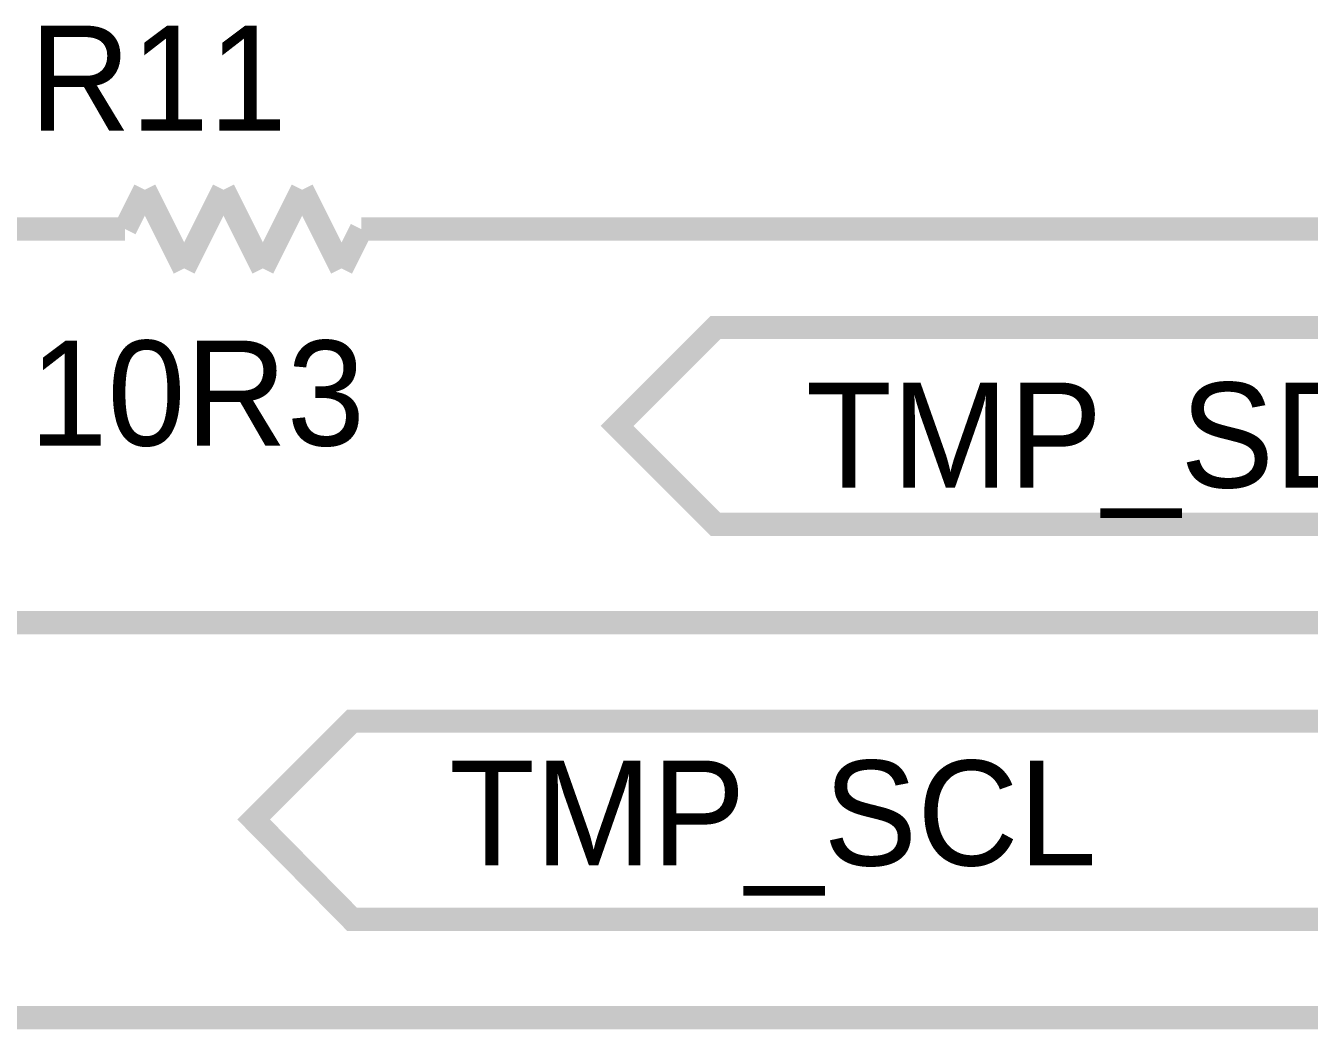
# Model space of a CAD drawing. Header units: inches. Extents: x 0 to 9.5, y -0.01 to 7.51.
# Drawn here: x 1.191 to 1.842, y 1.494 to 2.003 of the extents above; entities that cross this region are included whole.
import ezdxf

# ---------------------------------------------------------------- set-up
doc = ezdxf.new("R2010")
doc.units = ezdxf.units.IN
doc.header["$MEASUREMENT"] = 0
doc.layers.add('Sheet', color=255, linetype='Continuous')

msp = doc.modelspace()

# ---------------------------------------------------------------- linework, layer by layer
at = {"layer": 'Sheet'}
for points in [[(1.2514, 1.91961, 0.0118, 0.0118, 0), (1.24142, 1.89964, 0.0118, 0.0118, 0)], [(1.27137, 1.87966, 0.0118, 0.0118, 0), (1.2514, 1.91961, 0.0118, 0.0118, 0)], [(1.29134, 1.91961, 0.0118, 0.0118, 0), (1.27137, 1.87966, 0.0118, 0.0118, 0)], [(1.31131, 1.87966, 0.0118, 0.0118, 0), (1.29134, 1.91961, 0.0118, 0.0118, 0)], [(1.33128, 1.91961, 0.0118, 0.0118, 0), (1.31131, 1.87966, 0.0118, 0.0118, 0)], [(1.35125, 1.87966, 0.0118, 0.0118, 0), (1.33128, 1.91961, 0.0118, 0.0118, 0)], [(1.20148, 1.89964, 0.0118, 0.0118, 0), (1.10163, 1.89964, 0.0118, 0.0118, 0)], [(1.24142, 1.89964, 0.0118, 0.0118, 0), (1.20148, 1.89964, 0.0118, 0.0118, 0)], [(1.36123, 1.89964, 0.0118, 0.0118, 0), (1.35125, 1.87966, 0.0118, 0.0118, 0)], [(1.40117, 1.89964, 0.0118, 0.0118, 0), (1.36123, 1.89964, 0.0118, 0.0118, 0)], [(1.40117, 1.89964, 0.0118, 0.0118, 0), (1.50102, 1.89964, 0.0118, 0.0118, 0)], [(1.50102, 1.89964, 0.0118, 0.0118, 0), (2.10142, 1.89964, 0.0118, 0.0118, 0)], [(1.20148, 1.69988, 0.0118, 0.0118, 0), (1.16154, 1.69988, 0.0118, 0.0118, 0)], [(1.20148, 1.69988, 0.0118, 0.0118, 0), (1.30132, 1.69988, 0.0118, 0.0118, 0)], [(1.30132, 1.69988, 0.0118, 0.0118, 0), (2.00091, 1.69988, 0.0118, 0.0118, 0), (2.10142, 1.69988, 0.0118, 0.0118, 0)], [(2.10142, 1.49947, 0.0118, 0.0118, 0), (1.10163, 1.49947, 0.0118, 0.0118, 0)]]:
    msp.add_lwpolyline(points, format="xyseb", dxfattribs=at)
for points in [[(1.54095, 1.74982, 0.0118, 0.0118, 0), (1.49103, 1.79976, 0.0118, 0.0118, 0), (1.54095, 1.8497, 0.0118, 0.0118, 0), (2.05083, 1.8497, 0.0118, 0.0118, 0), (2.10142, 1.79976, 0.0118, 0.0118, 0), (2.05083, 1.74982, 0.0118, 0.0118, 0), (1.54095, 1.74982, 0.0118, 0.0118, 0)], [(1.54095, 1.74982, 0.0039, 0.0039, 0), (1.49103, 1.79976, 0.0039, 0.0039, 0), (1.54095, 1.8497, 0.0039, 0.0039, 0), (2.05083, 1.8497, 0.0039, 0.0039, 0), (2.10142, 1.79976, 0.0039, 0.0039, 0), (2.05083, 1.74982, 0.0039, 0.0039, 0), (1.54095, 1.74982, 0.0039, 0.0039, 0)], [(1.35657, 1.54941, 0.0118, 0.0118, 0), (1.30665, 1.60001, 0.0118, 0.0118, 0), (1.35657, 1.64995, 0.0118, 0.0118, 0), (1.85114, 1.64995, 0.0118, 0.0118, 0), (1.90107, 1.60001, 0.0118, 0.0118, 0), (1.85114, 1.54941, 0.0118, 0.0118, 0), (1.35657, 1.54941, 0.0118, 0.0118, 0)], [(1.35657, 1.54941, 0.0039, 0.0039, 0), (1.30665, 1.60001, 0.0039, 0.0039, 0), (1.35657, 1.64995, 0.0039, 0.0039, 0), (1.85114, 1.64995, 0.0039, 0.0039, 0), (1.90107, 1.60001, 0.0039, 0.0039, 0), (1.85114, 1.54941, 0.0039, 0.0039, 0), (1.35657, 1.54941, 0.0039, 0.0039, 0)]]:
    msp.add_lwpolyline(points, format="xyseb", close=True, dxfattribs=at)

# ---------------------------------------------------------------- texts
for s, p in [('R11', (1.19283, 1.94957)), ('10R3', (1.19283, 1.78977)), ('TMP_SDA', (1.58688, 1.76847)), ('TMP_SCL', (1.40583, 1.5767))]:
    msp.add_text(s, height=0.053267, dxfattribs=at).set_placement(p)

doc.saveas('drawing.dxf')
